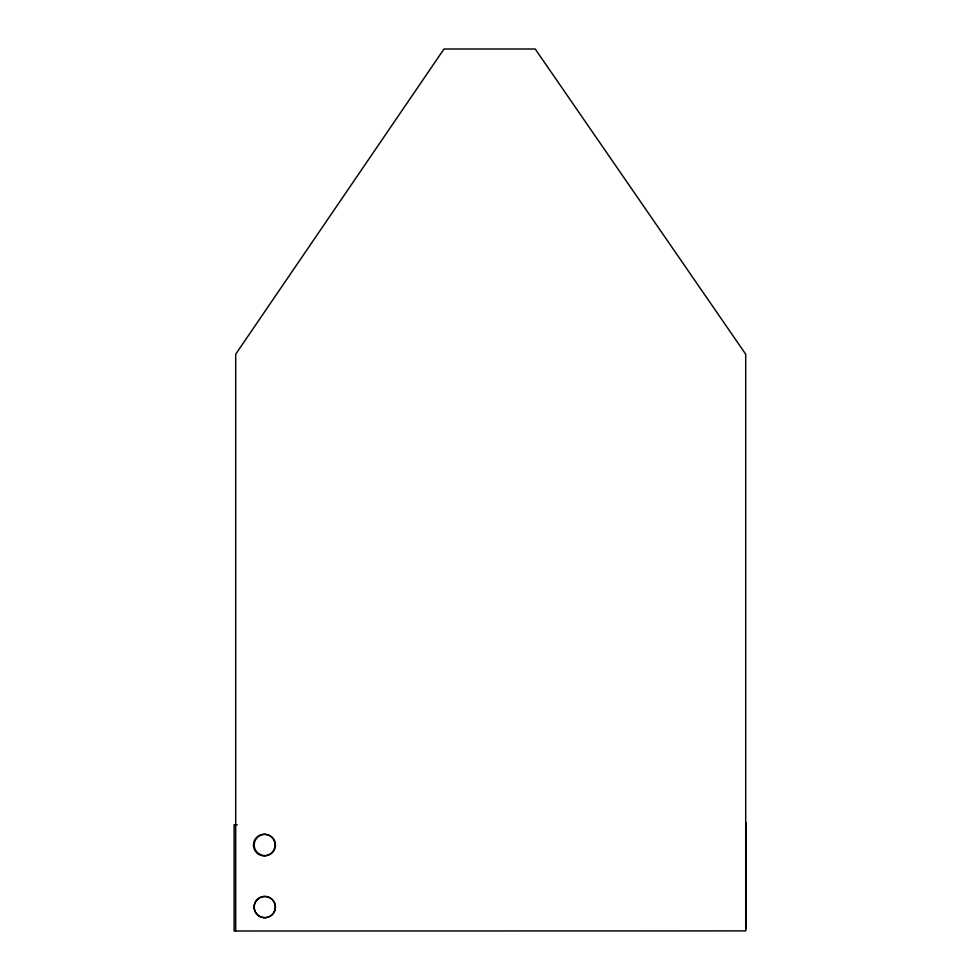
<?xml version="1.0" encoding="UTF-8"?>
<svg xmlns="http://www.w3.org/2000/svg" width="980" height="980" viewBox="0 0 980 980"><rect width="100%" height="100%" fill="white"/><g stroke="black" fill="none" stroke-linecap="round" stroke-linejoin="round"><path stroke-width="1.47" d="M237.16 824.744L234.122 824.744L234.122 931L745.707 930.902L745.707 354.197L535.215 49L444.001 49L235.69 354.197L235.69 930.902M745.854 822.624L745.878 929.163M259.357 916.263A10.621 10.621 0 0 0 275.294 907.064A10.621 10.621 0 0 0 259.357 897.864A10.621 10.621 0 0 0 259.357 916.263M258.414 854.156A10.829 10.829 0 0 0 275.086 845.581A10.829 10.829 0 0 0 259.32 835.426A10.829 10.829 0 0 0 258.414 854.156M259.516 916.288A10.621 10.621 0 0 0 275.454 907.088A10.621 10.621 0 0 0 259.516 897.888A10.621 10.621 0 0 0 259.516 916.288M259.516 854.217A10.621 10.621 0 0 0 275.454 845.005A10.621 10.621 0 0 0 259.516 835.805A10.621 10.621 0 0 0 259.516 854.217"/></g></svg>
